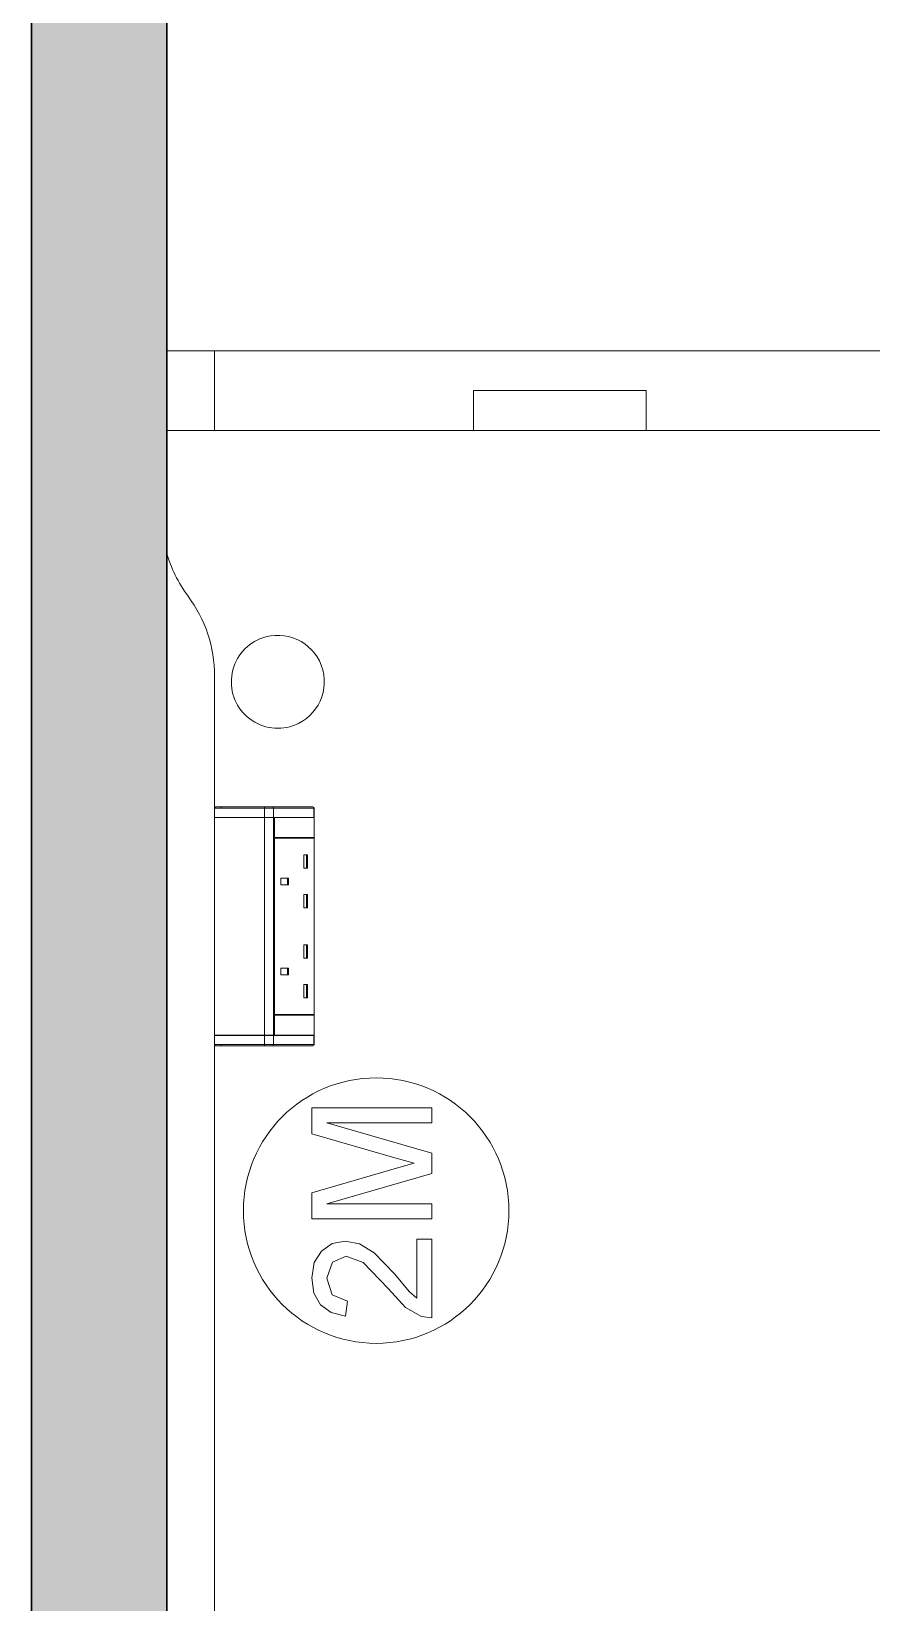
# Model space of a CAD drawing. Header units: millimetres. Extents: x 79795 to 317870, y -36033 to 97293.
# Drawn here: x 211925 to 212558, y 10057 to 11240 of the extents above; entities that cross this region are included whole.
import ezdxf

# ---------------------------------------------------------------- set-up
doc = ezdxf.new("R2010")
doc.units = ezdxf.units.MM
doc.header["$MEASUREMENT"] = 0
for name, color, linetype, lineweight in [('CSM-STL-XX-ZZ-M3-A-XXXX-00001_detached _19_04_21__rvt-1-Level 4$0$A-WALL-PATT', 7, 'CONTINUOUS', 9), ('CSM-STL-XX-ZZ-M3-A-XXXX-00001_detached _19_04_21__rvt-1-Level 4$0$I-WALL', 7, 'CONTINUOUS', 9), ('I-FURN', 8, 'CONTINUOUS', 9)]:
    doc.layers.add(name, color=color, linetype=linetype, lineweight=lineweight)

msp = doc.modelspace()

# ---------------------------------------------------------------- hatches: boundary and pattern name
at = {"layer": 'CSM-STL-XX-ZZ-M3-A-XXXX-00001_detached _19_04_21__rvt-1-Level 4$0$A-WALL-PATT'}
msp.add_hatch(color=256, dxfattribs=at).paths.add_polyline_path([(211924.8, 9369.3), (212026.8, 9369.3), (212026.8, 13505.3), (211924.8, 13505.3), (211924.8, 9698)], flags=0)

# ---------------------------------------------------------------- linework, layer by layer
at = {"layer": 'CSM-STL-XX-ZZ-M3-A-XXXX-00001_detached _19_04_21__rvt-1-Level 4$0$I-WALL', "lineweight": 30}
for p, q in [((211924.8, 13505.3), (211924.8, 9369.3)), ((212026.8, 9369.3), (212026.8, 13505.3))]:
    msp.add_line(p, q, dxfattribs=at)
at = {"layer": 'I-FURN'}
for p, q in [((212062.8, 10999.8), (212026.8, 10999.8)), ((212026.8, 10999.8), (212822.8, 10999.8)), ((212822.8, 10999.8), (212026.8, 10999.8)), ((212026.8, 10999.8), (212822.8, 10999.8)), ((212782.8, 10999.8), (212062.8, 10999.8)), ((212062.8, 10939.8), (212062.8, 10999.8)), ((212062.8, 10939.8), (212062.8, 10999.8)), ((212257.8, 10939.8), (212257.8, 10969.8)), ((212257.8, 10969.8), (212387.8, 10969.8)), ((212257.8, 10939.8), (212257.8, 10969.8)), ((212387.8, 10969.8), (212257.8, 10969.8)), ((212387.8, 10939.8), (212387.8, 10969.8)), ((212387.8, 10969.8), (212387.8, 10939.8)), ((212257.8, 10939.8), (212026.8, 10939.8)), ((212026.8, 10939.8), (212062.8, 10939.8)), ((212062.8, 10939.8), (212782.8, 10939.8)), ((212387.8, 10939.8), (212257.8, 10939.8)), ((212822.8, 10939.8), (212387.8, 10939.8)), ((212062.8, 10754.8), (212062.8, 10655.3)), ((212062.8, 10655.3), (212062.8, 10754.8)), ((212062.8, 10648.3), (212062.8, 10655.3)), ((212100.3, 10655.3), (212062.8, 10655.3)), ((212062.8, 10655.3), (212062.8, 10648.3)), ((212067.8, 10656.3), (212063.8, 10656.3)), ((212063.8, 10656.3), (212100.9, 10656.3)), ((212067.8, 10656.3), (212067.8, 10655.3)), ((212106.1, 10656.3), (212067.8, 10656.3)), ((212107.2, 10655.3), (212100.3, 10655.3)), ((212100.3, 10655.3), (212100.3, 10648.3)), ((212100.9, 10656.3), (212106.4, 10656.3)), ((212106.4, 10656.3), (212136.7, 10656.3)), ((212106.4, 10656.3), (212136.7, 10656.3)), ((212137.5, 10655.3), (212107.2, 10655.3)), ((212107.2, 10655.3), (212107.2, 10648.3)), ((212137.3, 10656), (212137.3, 10656)), ((212137.7, 10655.3), (212137.5, 10655.3)), ((212137.5, 10655.3), (212137.5, 10648.3)), ((212137.7, 10655.3), (212137.7, 10648.3)), ((212137.7, 10655.3), (212137.7, 10648.3)), ((212137.7, 10648.3), (212137.7, 10655.3)), ((212100.3, 10648.3), (212062.8, 10648.3)), ((212062.8, 10484.3), (212062.8, 10648.2)), ((212062.8, 10648.2), (212062.8, 10484.3)), ((212062.8, 10648.2), (212100.3, 10648.2)), ((212107.2, 10648.3), (212100.3, 10648.3)), ((212100.3, 10648.2), (212100.3, 10484.3)), ((212100.3, 10648.2), (212107.2, 10648.2)), ((212137.5, 10648.3), (212107.2, 10648.3)), ((212107.2, 10648.2), (212107.2, 10484.3)), ((212107.8, 10648.2), (212107.2, 10648.2)), ((212107.8, 10633.2), (212107.8, 10648.2)), ((212108, 10648.2), (212108, 10633.2)), ((212137.9, 10648.2), (212108, 10648.2)), ((212137.7, 10648.3), (212137.5, 10648.3)), ((212137.7, 10648.2), (212137.7, 10484.3)), ((212137.9, 10633.2), (212137.9, 10648.2)), ((212107.8, 10499.7), (212107.8, 10632.7)), ((212108, 10633.2), (212137.9, 10633.2)), ((212108, 10632.7), (212108, 10499.7)), ((212137.9, 10632.7), (212108, 10632.7)), ((212137.5, 10632.7), (212137.5, 10633.2)), ((212137.9, 10499.7), (212137.9, 10632.7)), ((212132.8, 10620.1), (212130, 10620.1)), ((212130, 10620.1), (212130, 10610.1)), ((212132.1, 10620.1), (212132.1, 10610.1)), ((212132.8, 10620.1), (212132.8, 10610.1)), ((212132.8, 10610.1), (212130, 10610.1)), ((212112.8, 10597.6), (212112.8, 10602.6)), ((212112.8, 10602.6), (212118.5, 10602.6)), ((212118.5, 10597.6), (212112.8, 10597.6)), ((212117.8, 10602.6), (212117.8, 10597.6)), ((212118.5, 10602.6), (212118.5, 10597.6)), ((212132.8, 10590.1), (212130, 10590.1)), ((212130, 10590.1), (212130, 10580.1)), ((212132.1, 10590.1), (212132.1, 10580.1)), ((212132.8, 10590.1), (212132.8, 10580.1)), ((212132.8, 10580.1), (212130, 10580.1)), ((212132.8, 10552.3), (212130, 10552.3)), ((212130, 10552.3), (212130, 10542.3)), ((212132.1, 10552.3), (212132.1, 10542.3)), ((212132.8, 10552.3), (212132.8, 10542.3)), ((212118.5, 10534.8), (212112.8, 10534.8)), ((212112.8, 10534.8), (212112.8, 10529.8)), ((212117.8, 10534.8), (212117.8, 10529.8)), ((212118.5, 10534.8), (212118.5, 10529.8)), ((212132.8, 10542.3), (212130, 10542.3)), ((212118.5, 10529.8), (212112.8, 10529.8)), ((212132.8, 10522.3), (212130, 10522.3)), ((212130, 10522.3), (212130, 10512.3)), ((212132.1, 10522.3), (212132.1, 10512.3)), ((212132.8, 10522.3), (212132.8, 10512.3)), ((212132.8, 10512.3), (212130, 10512.3)), ((212107.8, 10484.3), (212107.8, 10499.2)), ((212137.9, 10499.7), (212108, 10499.7)), ((212108, 10499.2), (212108, 10484.2)), ((212137.9, 10499.2), (212108, 10499.2)), ((212137.5, 10499.2), (212137.5, 10499.7)), ((212137.9, 10484.2), (212137.9, 10499.2)), ((212100.3, 10484.3), (212062.8, 10484.3)), ((212062.8, 10477.1), (212062.8, 10484.1)), ((212062.8, 10477.1), (212062.8, 10484.1)), ((212062.8, 10484.1), (212100.3, 10484.1)), ((212062.8, 10477.1), (212062.8, 9644.8)), ((212062.8, 9644.8), (212062.8, 10477.1)), ((212062.8, 10477.1), (212100.3, 10477.1)), ((212063.8, 10476.1), (212063.8, 10476.1)), ((212100.9, 10476.1), (212063.8, 10476.1)), ((212063.8, 10476.1), (212067.8, 10476.1)), ((212067.8, 10477.1), (212067.8, 10476.1)), ((212067.8, 10476.1), (212106.1, 10476.1)), ((212107.2, 10484.3), (212100.3, 10484.3)), ((212100.3, 10477.1), (212100.3, 10484.1)), ((212100.3, 10484.1), (212107.2, 10484.1)), ((212100.3, 10477.1), (212107.2, 10477.1)), ((212106.4, 10476.1), (212100.9, 10476.1)), ((212108, 10484.2), (212105.6, 10484.2)), ((212136.7, 10476.1), (212106.4, 10476.1)), ((212136.7, 10476.1), (212106.4, 10476.1)), ((212107.2, 10484.3), (212107.8, 10484.3)), ((212107.2, 10477.1), (212107.2, 10484.1)), ((212107.2, 10484.1), (212137.5, 10484.1)), ((212107.2, 10477.1), (212137.5, 10477.1)), ((212108, 10484.2), (212137.9, 10484.2)), ((212137.3, 10476.4), (212137.3, 10476.4)), ((212137.5, 10477.1), (212137.5, 10484.1)), ((212137.5, 10484.1), (212137.7, 10484.1)), ((212137.5, 10477.1), (212137.7, 10477.1)), ((212137.7, 10484.1), (212137.7, 10477.1)), ((212137.7, 10484.1), (212137.7, 10477.1)), ((212137.7, 10484.1), (212137.7, 10477.1)), ((212226.4, 10429.4), (212136, 10429.4)), ((212136, 10429.4), (212136, 10409.9)), ((212226.4, 10418.1), (212226.4, 10429.4)), ((212226.4, 10395.4), (212147.3, 10418.1)), ((212147.3, 10418.1), (212226.4, 10418.1)), ((212136, 10409.9), (212198.6, 10391.8)), ((212198.6, 10391.8), (212213, 10387.7)), ((212226.4, 10380.1), (212226.4, 10395.4)), ((212199.7, 10384), (212136, 10365.5)), ((212147.3, 10357.3), (212226.4, 10380.1)), ((212213, 10387.7), (212199.7, 10384)), ((212136, 10365.5), (212136, 10346)), ((212226.4, 10357.3), (212147.3, 10357.3)), ((212226.4, 10346), (212226.4, 10357.3)), ((212136, 10346), (212226.4, 10346)), ((212143.2, 10321.6), (212137.8, 10312.9)), ((212151.3, 10327.2), (212143.2, 10321.6)), ((212161.2, 10329.1), (212151.3, 10327.2)), ((212171.9, 10327.1), (212161.2, 10329.1)), ((212183, 10320.4), (212171.9, 10327.1)), ((212198.5, 10304.2), (212183, 10320.4)), ((212215.1, 10330.5), (212215.1, 10286.1)), ((212226.4, 10330.5), (212215.1, 10330.5)), ((212226.4, 10271.2), (212226.4, 10330.5)), ((212137.8, 10312.9), (212136, 10301.4)), ((212147.3, 10301.2), (212151.5, 10313.2)), ((212151.5, 10313.2), (212161.9, 10317.8)), ((212161.9, 10317.8), (212174.7, 10312.9)), ((212174.7, 10312.9), (212193.5, 10293.4)), ((212136, 10301.4), (212137.6, 10290)), ((212151.4, 10288.6), (212147.3, 10301.2)), ((212209.3, 10291.2), (212198.5, 10304.2)), ((212137.6, 10290), (212142.5, 10281.2)), ((212162.8, 10283.9), (212151.4, 10288.6)), ((212193.5, 10293.4), (212206.6, 10279.2)), ((212215.1, 10286.1), (212209.3, 10291.2)), ((212142.5, 10281.2), (212150.5, 10275.3)), ((212150.5, 10275.3), (212161.4, 10272.6)), ((212161.4, 10272.6), (212162.8, 10283.9)), ((212206.6, 10279.2), (212218.6, 10272.4)), ((212218.6, 10272.4), (212226.4, 10271.2))]:
    msp.add_line(p, q, dxfattribs=at)
at = {"layer": 'I-FURN', "flags": 128}
for points in [[(212063.8, 10656.3), (212063.8, 10656.3), (212063.7, 10656.3), (212063.7, 10656.2), (212063.7, 10656.2), (212063.6, 10656.2), (212063.6, 10656.2), (212063.5, 10656.2), (212063.5, 10656.2), (212063.5, 10656.2), (212063.4, 10656.2), (212063.4, 10656.2), (212063.4, 10656.1), (212063.3, 10656.1), (212063.3, 10656.1), (212063.3, 10656.1), (212063.2, 10656.1), (212063.2, 10656), (212063.2, 10656), (212063.1, 10656), (212063.1, 10656), (212063.1, 10655.9), (212063.1, 10655.9), (212063, 10655.9), (212063, 10655.8), (212063, 10655.8), (212063, 10655.8), (212062.9, 10655.7), (212062.9, 10655.7), (212062.9, 10655.7), (212062.9, 10655.6), (212062.9, 10655.6), (212062.9, 10655.5), (212062.9, 10655.5), (212062.8, 10655.5), (212062.8, 10655.4), (212062.8, 10655.4), (212062.8, 10655.3), (212062.8, 10655.3), (212062.8, 10655.3), (212062.8, 10655.3)], [(212067.8, 10656.3), (212067.7, 10656.3), (212067.5, 10656.3), (212067.3, 10656.3), (212067.2, 10656.3), (212067, 10656.3), (212066.9, 10656.3), (212066.7, 10656.3), (212066.6, 10656.3), (212066.4, 10656.3), (212066.3, 10656.3), (212066.1, 10656.3), (212066, 10656.3), (212065.8, 10656.3), (212065.7, 10656.3), (212065.6, 10656.3), (212065.4, 10656.3), (212065.3, 10656.3), (212065.2, 10656.3), (212065.1, 10656.3), (212065, 10656.3), (212064.8, 10656.3), (212064.7, 10656.3), (212064.6, 10656.3), (212064.5, 10656.3), (212064.5, 10656.3), (212064.4, 10656.3), (212064.3, 10656.3), (212064.2, 10656.3), (212064.2, 10656.3), (212064.1, 10656.3), (212064, 10656.3), (212064, 10656.3), (212063.9, 10656.3), (212063.9, 10656.3), (212063.9, 10656.3), (212063.9, 10656.3), (212063.8, 10656.3), (212063.8, 10656.3), (212063.8, 10656.3)], [(212063.8, 10656.3), (212063.8, 10656.3), (212063.8, 10656.3)], [(212063.8, 10656.3), (212064.1, 10656.3), (212064.5, 10656.3), (212065.1, 10656.3), (212065.8, 10656.3), (212066.6, 10656.3), (212067.5, 10656.3), (212068.6, 10656.3), (212069.8, 10656.3), (212071.1, 10656.3), (212072.6, 10656.3), (212074.2, 10656.3), (212075.9, 10656.3), (212077.7, 10656.3), (212079.6, 10656.3), (212081.7, 10656.3), (212083.8, 10656.3), (212086.1, 10656.3), (212088.4, 10656.3), (212090.9, 10656.3), (212093.5, 10656.3), (212096.1, 10656.3), (212098.8, 10656.3), (212100.9, 10656.3)], [(212100.9, 10656.3), (212101, 10656.3), (212101.1, 10656.3), (212101.3, 10656.3), (212101.4, 10656.3), (212101.6, 10656.3), (212101.7, 10656.3), (212101.9, 10656.3), (212102, 10656.3), (212102.2, 10656.3), (212102.3, 10656.3), (212102.5, 10656.3), (212102.6, 10656.3), (212102.8, 10656.3), (212103, 10656.3), (212103.1, 10656.3), (212103.3, 10656.3), (212103.4, 10656.3), (212103.6, 10656.3), (212103.7, 10656.3), (212103.9, 10656.3), (212104.1, 10656.3), (212104.2, 10656.3), (212104.4, 10656.3), (212104.5, 10656.3), (212104.7, 10656.3), (212104.8, 10656.3), (212105, 10656.3), (212105.1, 10656.3), (212105.2, 10656.3), (212105.4, 10656.3), (212105.5, 10656.3), (212105.6, 10656.3), (212105.8, 10656.3), (212105.9, 10656.3), (212106, 10656.3), (212106.1, 10656.3), (212106.2, 10656.3), (212106.3, 10656.3), (212106.4, 10656.3)], [(212137.7, 10655.3), (212137.7, 10655.3), (212137.7, 10655.3), (212137.7, 10655.4), (212137.7, 10655.4), (212137.6, 10655.5), (212137.6, 10655.5), (212137.6, 10655.5), (212137.6, 10655.6), (212137.6, 10655.6), (212137.6, 10655.6), (212137.6, 10655.7), (212137.6, 10655.7), (212137.5, 10655.8)], [(212062.8, 10477.1), (212062.8, 10477.1), (212062.8, 10477.1), (212062.8, 10477), (212062.8, 10477), (212062.8, 10476.9), (212062.9, 10476.9), (212062.9, 10476.9), (212062.9, 10476.8), (212062.9, 10476.8), (212062.9, 10476.7), (212062.9, 10476.7), (212062.9, 10476.7), (212063, 10476.6), (212063, 10476.6), (212063, 10476.6), (212063, 10476.5), (212063, 10476.5), (212063.1, 10476.5), (212063.1, 10476.4), (212063.1, 10476.4), (212063.2, 10476.4), (212063.2, 10476.4), (212063.2, 10476.3), (212063.2, 10476.3), (212063.3, 10476.3), (212063.3, 10476.3), (212063.4, 10476.2), (212063.4, 10476.2), (212063.4, 10476.2), (212063.5, 10476.2), (212063.5, 10476.2), (212063.5, 10476.2), (212063.6, 10476.2), (212063.6, 10476.2), (212063.7, 10476.1), (212063.7, 10476.1), (212063.7, 10476.1), (212063.8, 10476.1), (212063.8, 10476.1), (212063.8, 10476.1)], [(212100.9, 10476.1), (212098.1, 10476.1), (212095.4, 10476.1), (212092.8, 10476.1), (212090.2, 10476.1), (212087.8, 10476.1), (212085.5, 10476.1), (212083.3, 10476.1), (212081.1, 10476.1), (212079.1, 10476.1), (212077.2, 10476.1), (212075.4, 10476.1), (212073.8, 10476.1), (212072.2, 10476.1), (212070.8, 10476.1), (212069.5, 10476.1), (212068.3, 10476.1), (212067.3, 10476.1), (212066.3, 10476.1), (212065.6, 10476.1), (212064.9, 10476.1), (212064.4, 10476.1), (212064, 10476.1), (212063.8, 10476.1)], [(212063.8, 10476.1), (212063.8, 10476.1), (212063.8, 10476.1), (212063.9, 10476.1), (212063.9, 10476.1), (212063.9, 10476.1), (212063.9, 10476.1), (212064, 10476.1), (212064, 10476.1), (212064.1, 10476.1), (212064.1, 10476.1), (212064.2, 10476.1), (212064.3, 10476.1), (212064.4, 10476.1), (212064.4, 10476.1), (212064.5, 10476.1), (212064.6, 10476.1), (212064.7, 10476.1), (212064.8, 10476.1), (212064.9, 10476.1), (212065, 10476.1), (212065.2, 10476.1), (212065.3, 10476.1), (212065.4, 10476.1), (212065.5, 10476.1), (212065.7, 10476.1), (212065.8, 10476.1), (212065.9, 10476.1), (212066.1, 10476.1), (212066.2, 10476.1), (212066.4, 10476.1), (212066.5, 10476.1), (212066.7, 10476.1), (212066.8, 10476.1), (212067, 10476.1), (212067.1, 10476.1), (212067.3, 10476.1), (212067.5, 10476.1), (212067.6, 10476.1), (212067.8, 10476.1), (212067.8, 10476.1)], [(212106.4, 10476.1), (212106.3, 10476.1), (212106.2, 10476.1), (212106.1, 10476.1), (212106, 10476.1), (212105.9, 10476.1), (212105.8, 10476.1), (212105.6, 10476.1), (212105.5, 10476.1), (212105.4, 10476.1), (212105.2, 10476.1), (212105.1, 10476.1), (212105, 10476.1), (212104.8, 10476.1), (212104.7, 10476.1), (212104.5, 10476.1), (212104.4, 10476.1), (212104.2, 10476.1), (212104.1, 10476.1), (212103.9, 10476.1), (212103.7, 10476.1), (212103.6, 10476.1), (212103.4, 10476.1), (212103.3, 10476.1), (212103.1, 10476.1), (212103, 10476.1), (212102.8, 10476.1), (212102.6, 10476.1), (212102.5, 10476.1), (212102.3, 10476.1), (212102.2, 10476.1), (212102, 10476.1), (212101.9, 10476.1), (212101.7, 10476.1), (212101.6, 10476.1), (212101.4, 10476.1), (212101.3, 10476.1), (212101.1, 10476.1), (212101, 10476.1), (212100.9, 10476.1)], [(212137.5, 10476.6), (212137.6, 10476.7), (212137.6, 10476.7), (212137.6, 10476.7), (212137.6, 10476.8), (212137.6, 10476.8), (212137.6, 10476.8), (212137.6, 10476.9), (212137.6, 10476.9), (212137.7, 10477), (212137.7, 10477), (212137.7, 10477), (212137.7, 10477.1), (212137.7, 10477.1), (212137.7, 10477.1)]]:
    msp.add_lwpolyline(points, dxfattribs=at)
at = {"layer": 'I-FURN'}
for centre, radius, start, end in [((212122.9, 10874.8), 100, 195.3159, 216.8699), ((212122.9, 10874.8), 100, 195.3159, 216.8699), ((211962.8, 10754.8), 100, 0, 36.8699), ((211962.8, 10754.8), 100, 0, 36.8699), ((212110.4, 10750.4), 35, 105, 165), ((212110.4, 10750.4), 35, 285, 105), ((212110.4, 10750.4), 35, 165.2996, 285), ((212184.5, 10352.1), 100, 90, 270), ((212184.5, 10352.1), 100, 270, 90)]:
    msp.add_arc(centre, radius, start, end, dxfattribs=at)
at = {"layer": 'I-FURN', "extrusion": (0, 0, -1)}
for centre, major_axis, ratio, start_param, end_param in [((212063.8, 10655.3), (0, -1), 0.998113, 1.570796, 3.141593), ((212100.9, 10655.3), (0, -1), 0.56467, 1.570796, 3.141593), ((212106.4, 10655.3), (0, -1), 0.819152, 3.141593, 4.712389), ((212136.7, 10655.3), (0, 1), 0.819152, 0, 1.570796), ((212063.8, 10477.1), (0, -1), 0.998113, 0, 1.570796), ((212100.9, 10477.1), (0, -1), 0.56467, 0, 1.570796), ((212106.4, 10477.1), (0, -1), 0.819152, 4.712389, 6.283185), ((212136.7, 10477.1), (0, -1), 0.819152, 4.712389, 6.283185)]:
    msp.add_ellipse(centre, major_axis=major_axis, ratio=ratio, start_param=start_param, end_param=end_param, dxfattribs=at)

doc.saveas('drawing.dxf')
